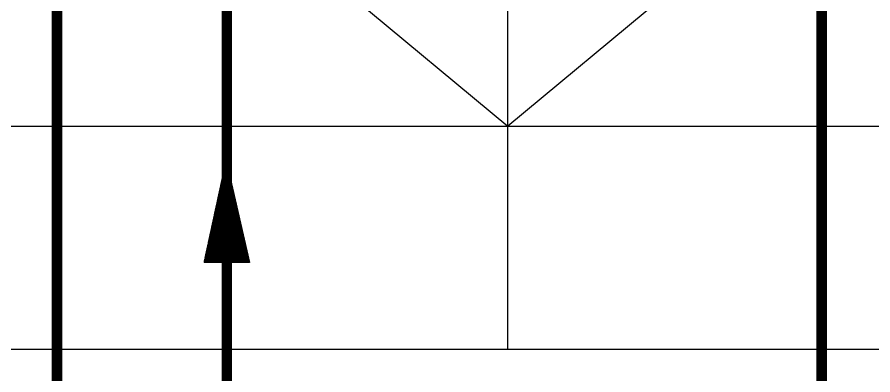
# Model space of a CAD drawing. Extents: x -22909.9 to -22897.8, y -4.7 to 4.1.
# Drawn here: x -22905.051 to -22903.843, y -0.137 to 0.369 of the extents above; entities that cross this region are included whole.
import ezdxf

# ---------------------------------------------------------------- set-up
doc = ezdxf.new("R2010")
doc.units = 0
doc.header["$MEASUREMENT"] = 0
doc.linetypes.add('DASHDOT', pattern=[1, 0.5, -0.25, 0, -0.25])
doc.layers.get('0').update_dxf_attribs({"linetype": 'CONTINUOUS'})
for name, color, linetype in [('CALOR', 1, 'CONTINUOUS'), ('DESCARGA', 5, 'CONTINUOUS'), ('DIB-018', 6, 'CONTINUOUS'), ('DIB-065', 4, 'CONTINUOUS')]:
    doc.layers.add(name, color=color, linetype=linetype)

# ---------------------------------------------------------------- blocks, each defined once
blk = doc.blocks.new('*X2')
at = {"color": 0}
for p, q in [((2.9894, 7.9559), (3.0049, 7.9714)), ((2.9898, 7.9573), (3.0047, 7.9721)), ((2.9903, 7.9586), (3.0045, 7.9728)), ((2.9907, 7.9599), (3.0043, 7.9735)), ((2.9912, 7.9612), (3.004, 7.9741)), ((2.9916, 7.9626), (3.0038, 7.9748)), ((2.992, 7.9639), (3.0036, 7.9755)), ((2.9925, 7.9652), (3.0034, 7.9761)), ((2.9929, 7.9665), (3.0032, 7.9768)), ((2.9934, 7.9679), (3.003, 7.9775)), ((2.9938, 7.9692), (3.0028, 7.9782)), ((2.9943, 7.9705), (3.0026, 7.9788)), ((2.9947, 7.9718), (3.0023, 7.9795)), ((2.9951, 7.9732), (3.0021, 7.9802)), ((2.9956, 7.9745), (3.0019, 7.9808)), ((2.996, 7.9758), (3.0017, 7.9815)), ((2.9965, 7.9771), (3.0015, 7.9822)), ((2.9969, 7.9785), (3.0013, 7.9829)), ((2.9973, 7.9798), (3.0011, 7.9835)), ((2.9978, 7.9811), (3.0009, 7.9842)), ((2.9982, 7.9824), (3.0006, 7.9849)), ((2.9987, 7.9838), (3.0004, 7.9855)), ((2.9991, 7.9851), (3.0002, 7.9862)), ((2.9996, 7.9864), (3, 7.9869)), ((2.9784, 7.9228), (3.0102, 7.9546)), ((2.9788, 7.9241), (3.01, 7.9553)), ((2.9792, 7.9255), (3.0098, 7.956)), ((2.9797, 7.9268), (3.0096, 7.9567)), ((2.9801, 7.9281), (3.0094, 7.9573)), ((2.9806, 7.9294), (3.0091, 7.958)), ((2.981, 7.9308), (3.0089, 7.9587)), ((2.9814, 7.9321), (3.0087, 7.9593)), ((2.9819, 7.9334), (3.0085, 7.96)), ((2.9823, 7.9347), (3.0083, 7.9607)), ((2.9828, 7.9361), (3.0081, 7.9614)), ((2.9832, 7.9374), (3.0079, 7.962)), ((2.9837, 7.9387), (3.0077, 7.9627)), ((2.9841, 7.94), (3.0074, 7.9634)), ((2.9845, 7.9414), (3.0072, 7.9641)), ((2.985, 7.9427), (3.007, 7.9647)), ((2.9854, 7.944), (3.0068, 7.9654)), ((2.9859, 7.9453), (3.0066, 7.9661)), ((2.9863, 7.9467), (3.0064, 7.9667)), ((2.9867, 7.948), (3.0062, 7.9674)), ((2.9872, 7.9493), (3.006, 7.9681)), ((2.9876, 7.9506), (3.0057, 7.9688)), ((2.9881, 7.952), (3.0055, 7.9694)), ((2.9885, 7.9533), (3.0053, 7.9701)), ((2.989, 7.9546), (3.0051, 7.9708)), ((2.9673, 7.8897), (3.0155, 7.9379)), ((2.9678, 7.891), (3.0153, 7.9385)), ((2.9682, 7.8923), (3.0151, 7.9392)), ((2.9686, 7.8936), (3.0149, 7.9399)), ((2.9691, 7.895), (3.0147, 7.9405)), ((2.9695, 7.8963), (3.0145, 7.9412)), ((2.97, 7.8976), (3.0142, 7.9419)), ((2.9704, 7.8989), (3.014, 7.9426)), ((2.9708, 7.9003), (3.0138, 7.9432)), ((2.9713, 7.9016), (3.0136, 7.9439)), ((2.9717, 7.9029), (3.0134, 7.9446)), ((2.9722, 7.9042), (3.0132, 7.9452)), ((2.9726, 7.9056), (3.013, 7.9459)), ((2.9731, 7.9069), (3.0128, 7.9466)), ((2.9735, 7.9082), (3.0125, 7.9473)), ((2.9739, 7.9095), (3.0123, 7.9479)), ((2.9744, 7.9109), (3.0121, 7.9486)), ((2.9748, 7.9122), (3.0119, 7.9493)), ((2.9753, 7.9135), (3.0117, 7.9499)), ((2.9757, 7.9148), (3.0115, 7.9506)), ((2.9761, 7.9162), (3.0113, 7.9513)), ((2.9766, 7.9175), (3.0111, 7.952)), ((2.977, 7.9188), (3.0108, 7.9526)), ((2.9775, 7.9201), (3.0106, 7.9533)), ((2.9779, 7.9215), (3.0104, 7.954)), ((2.9563, 7.8565), (3.0208, 7.9211)), ((2.9567, 7.8579), (3.0206, 7.9217)), ((2.9572, 7.8592), (3.0204, 7.9224)), ((2.9576, 7.8605), (3.0202, 7.9231)), ((2.958, 7.8618), (3.02, 7.9238)), ((2.9585, 7.8632), (3.0198, 7.9244)), ((2.9589, 7.8645), (3.0195, 7.9251)), ((2.9594, 7.8658), (3.0193, 7.9258)), ((2.9598, 7.8671), (3.0191, 7.9264)), ((2.9603, 7.8685), (3.0189, 7.9271)), ((2.9607, 7.8698), (3.0187, 7.9278)), ((2.9611, 7.8711), (3.0185, 7.9285)), ((2.9616, 7.8724), (3.0183, 7.9291)), ((2.962, 7.8738), (3.0181, 7.9298)), ((2.9625, 7.8751), (3.0178, 7.9305)), ((2.9629, 7.8764), (3.0176, 7.9311)), ((2.9633, 7.8777), (3.0174, 7.9318)), ((2.9638, 7.8791), (3.0172, 7.9325)), ((2.9642, 7.8804), (3.017, 7.9332)), ((2.9647, 7.8817), (3.0168, 7.9338)), ((2.9651, 7.883), (3.0166, 7.9345)), ((2.9656, 7.8844), (3.0164, 7.9352)), ((2.966, 7.8857), (3.0162, 7.9358)), ((2.9664, 7.887), (3.0159, 7.9365)), ((2.9669, 7.8883), (3.0157, 7.9372)), ((2.9452, 7.8234), (3.0261, 7.9043)), ((2.9457, 7.8247), (3.0259, 7.905)), ((2.9461, 7.826), (3.0257, 7.9056)), ((2.9466, 7.8274), (3.0255, 7.9063)), ((2.947, 7.8287), (3.0253, 7.907)), ((2.9474, 7.83), (3.0251, 7.9076)), ((2.9479, 7.8313), (3.0249, 7.9083)), ((2.9483, 7.8327), (3.0246, 7.909)), ((2.9488, 7.834), (3.0244, 7.9097)), ((2.9492, 7.8353), (3.0242, 7.9103)), ((2.9497, 7.8366), (3.024, 7.911)), ((2.9501, 7.838), (3.0238, 7.9117)), ((2.9505, 7.8393), (3.0236, 7.9123)), ((2.951, 7.8406), (3.0234, 7.913)), ((2.9514, 7.8419), (3.0232, 7.9137)), ((2.9519, 7.8433), (3.0229, 7.9144)), ((2.9523, 7.8446), (3.0227, 7.915)), ((2.9527, 7.8459), (3.0225, 7.9157)), ((2.9532, 7.8472), (3.0223, 7.9164)), ((2.9536, 7.8486), (3.0221, 7.917)), ((2.9541, 7.8499), (3.0219, 7.9177)), ((2.9545, 7.8512), (3.0217, 7.9184)), ((2.955, 7.8526), (3.0215, 7.9191)), ((2.9554, 7.8539), (3.0212, 7.9197)), ((2.9558, 7.8552), (3.021, 7.9204)), ((2.9342, 7.7903), (3.0314, 7.8875)), ((2.9346, 7.7916), (3.0312, 7.8882)), ((2.9351, 7.7929), (3.031, 7.8888)), ((2.9355, 7.7942), (3.0308, 7.8895)), ((2.936, 7.7956), (3.0306, 7.8902)), ((2.9364, 7.7969), (3.0304, 7.8909)), ((2.9368, 7.7982), (3.0302, 7.8915)), ((2.9373, 7.7995), (3.03, 7.8922)), ((2.9377, 7.8009), (3.0297, 7.8929)), ((2.9382, 7.8022), (3.0295, 7.8935)), ((2.9386, 7.8035), (3.0293, 7.8942)), ((2.9391, 7.8048), (3.0291, 7.8949)), ((2.9395, 7.8062), (3.0289, 7.8956)), ((2.9399, 7.8075), (3.0287, 7.8962)), ((2.9404, 7.8088), (3.0285, 7.8969)), ((2.9408, 7.8101), (3.0283, 7.8976)), ((2.9413, 7.8115), (3.028, 7.8982)), ((2.9417, 7.8128), (3.0278, 7.8989)), ((2.9421, 7.8141), (3.0276, 7.8996)), ((2.9426, 7.8154), (3.0274, 7.9003)), ((2.943, 7.8168), (3.0272, 7.9009)), ((2.9435, 7.8181), (3.027, 7.9016)), ((2.9439, 7.8194), (3.0268, 7.9023)), ((2.9444, 7.8207), (3.0266, 7.9029)), ((2.9448, 7.8221), (3.0263, 7.9036)), ((2.9332, 7.7866), (3.0321, 7.8855)), ((2.9333, 7.7876), (3.0319, 7.8862)), ((2.9338, 7.7889), (3.0317, 7.8868)), ((2.9341, 7.7866), (3.0323, 7.8848)), ((2.935, 7.7866), (3.0325, 7.8841)), ((2.9359, 7.7866), (3.0327, 7.8835)), ((2.9368, 7.7866), (3.0329, 7.8828)), ((2.9377, 7.7866), (3.0331, 7.8821)), ((2.9385, 7.7866), (3.0334, 7.8815)), ((2.9394, 7.7866), (3.0336, 7.8808)), ((2.9403, 7.7866), (3.0338, 7.8801)), ((2.9412, 7.7866), (3.034, 7.8794)), ((2.9421, 7.7866), (3.0342, 7.8788)), ((2.943, 7.7866), (3.0344, 7.8781)), ((2.9438, 7.7866), (3.0346, 7.8774)), ((2.9447, 7.7866), (3.0348, 7.8768)), ((2.9456, 7.7866), (3.0351, 7.8761)), ((2.9465, 7.7866), (3.0353, 7.8754)), ((2.9474, 7.7866), (3.0355, 7.8747)), ((2.9483, 7.7866), (3.0357, 7.8741)), ((2.9491, 7.7866), (3.0359, 7.8734)), ((2.95, 7.7866), (3.0361, 7.8727)), ((2.9509, 7.7866), (3.0363, 7.8721)), ((2.9518, 7.7866), (3.0365, 7.8714)), ((2.9527, 7.7866), (3.0367, 7.8707)), ((2.9536, 7.7866), (3.037, 7.87)), ((2.9544, 7.7866), (3.0372, 7.8694)), ((2.9553, 7.7866), (3.0374, 7.8687)), ((2.9562, 7.7866), (3.0376, 7.868)), ((2.9571, 7.7866), (3.0378, 7.8674)), ((2.958, 7.7866), (3.038, 7.8667)), ((2.9589, 7.7866), (3.0382, 7.866)), ((2.9598, 7.7866), (3.0384, 7.8653)), ((2.9606, 7.7866), (3.0387, 7.8647)), ((2.9615, 7.7866), (3.0389, 7.864)), ((2.9624, 7.7866), (3.0391, 7.8633)), ((2.9633, 7.7866), (3.0393, 7.8627)), ((2.9642, 7.7866), (3.0395, 7.862)), ((2.9651, 7.7866), (3.0397, 7.8613)), ((2.9659, 7.7866), (3.0399, 7.8606)), ((2.9668, 7.7866), (3.0401, 7.86)), ((2.9677, 7.7866), (3.0404, 7.8593)), ((2.9686, 7.7866), (3.0406, 7.8586)), ((2.9695, 7.7866), (3.0408, 7.8579)), ((2.9704, 7.7866), (3.041, 7.8573)), ((2.9712, 7.7866), (3.0412, 7.8566)), ((2.9721, 7.7866), (3.0414, 7.8559)), ((2.973, 7.7866), (3.0416, 7.8553)), ((2.9739, 7.7866), (3.0418, 7.8546)), ((2.9748, 7.7866), (3.0421, 7.8539)), ((2.9757, 7.7866), (3.0423, 7.8532)), ((2.9765, 7.7866), (3.0425, 7.8526)), ((2.9774, 7.7866), (3.0427, 7.8519)), ((2.9783, 7.7866), (3.0429, 7.8512)), ((2.9792, 7.7866), (3.0431, 7.8506)), ((2.9801, 7.7866), (3.0433, 7.8499)), ((2.981, 7.7866), (3.0435, 7.8492)), ((2.9818, 7.7866), (3.0438, 7.8485)), ((2.9827, 7.7866), (3.044, 7.8479)), ((2.9836, 7.7866), (3.0442, 7.8472)), ((2.9845, 7.7866), (3.0444, 7.8465)), ((2.9854, 7.7866), (3.0446, 7.8459)), ((2.9863, 7.7866), (3.0448, 7.8452)), ((2.9872, 7.7866), (3.045, 7.8445)), ((2.988, 7.7866), (3.0452, 7.8438)), ((2.9889, 7.7866), (3.0455, 7.8432)), ((2.9898, 7.7866), (3.0457, 7.8425)), ((2.9907, 7.7866), (3.0459, 7.8418)), ((2.9916, 7.7866), (3.0461, 7.8412)), ((2.9925, 7.7866), (3.0463, 7.8405)), ((2.9933, 7.7866), (3.0465, 7.8398)), ((2.9942, 7.7866), (3.0467, 7.8391)), ((2.9951, 7.7866), (3.0469, 7.8385)), ((2.996, 7.7866), (3.0472, 7.8378)), ((2.9969, 7.7866), (3.0474, 7.8371)), ((2.9978, 7.7866), (3.0476, 7.8365)), ((2.9986, 7.7866), (3.0478, 7.8358)), ((2.9995, 7.7866), (3.048, 7.8351)), ((3.0004, 7.7866), (3.0482, 7.8344)), ((3.0013, 7.7866), (3.0484, 7.8338)), ((3.0022, 7.7866), (3.0486, 7.8331)), ((3.0031, 7.7866), (3.0489, 7.8324)), ((3.0039, 7.7866), (3.0491, 7.8318)), ((3.0048, 7.7866), (3.0493, 7.8311)), ((3.0057, 7.7866), (3.0495, 7.8304)), ((3.0066, 7.7866), (3.0497, 7.8297)), ((3.0075, 7.7866), (3.0499, 7.8291)), ((3.0084, 7.7866), (3.0501, 7.8284)), ((3.0092, 7.7866), (3.0503, 7.8277)), ((3.0101, 7.7866), (3.0506, 7.8271)), ((3.011, 7.7866), (3.0508, 7.8264)), ((3.0119, 7.7866), (3.051, 7.8257)), ((3.0128, 7.7866), (3.0512, 7.825)), ((3.0137, 7.7866), (3.0514, 7.8244)), ((3.0146, 7.7866), (3.0516, 7.8237)), ((3.0154, 7.7866), (3.0518, 7.823)), ((3.0163, 7.7866), (3.052, 7.8224)), ((3.0172, 7.7866), (3.0523, 7.8217)), ((3.0181, 7.7866), (3.0525, 7.821)), ((3.019, 7.7866), (3.0527, 7.8203)), ((3.0199, 7.7866), (3.0529, 7.8197)), ((3.0207, 7.7866), (3.0531, 7.819)), ((3.0216, 7.7866), (3.0533, 7.8183)), ((3.0225, 7.7866), (3.0535, 7.8177)), ((3.0234, 7.7866), (3.0537, 7.817)), ((3.0243, 7.7866), (3.054, 7.8163)), ((3.0252, 7.7866), (3.0542, 7.8156)), ((3.026, 7.7866), (3.0544, 7.815)), ((3.0269, 7.7866), (3.0546, 7.8143)), ((3.0278, 7.7866), (3.0548, 7.8136)), ((3.0287, 7.7866), (3.055, 7.813)), ((3.0296, 7.7866), (3.0552, 7.8123)), ((3.0305, 7.7866), (3.0554, 7.8116)), ((3.0313, 7.7866), (3.0556, 7.8109)), ((3.0322, 7.7866), (3.0559, 7.8103)), ((3.0331, 7.7866), (3.0561, 7.8096)), ((3.034, 7.7866), (3.0563, 7.8089)), ((3.0349, 7.7866), (3.0565, 7.8083)), ((3.0358, 7.7866), (3.0567, 7.8076)), ((3.0366, 7.7866), (3.0569, 7.8069)), ((3.0375, 7.7866), (3.0571, 7.8062)), ((3.0384, 7.7866), (3.0573, 7.8056)), ((3.0393, 7.7866), (3.0576, 7.8049)), ((3.0402, 7.7866), (3.0578, 7.8042)), ((3.0411, 7.7866), (3.058, 7.8036)), ((3.042, 7.7866), (3.0582, 7.8029)), ((3.0428, 7.7866), (3.0584, 7.8022)), ((3.0437, 7.7866), (3.0586, 7.8015)), ((3.0446, 7.7866), (3.0588, 7.8009)), ((3.0455, 7.7866), (3.059, 7.8002)), ((3.0464, 7.7866), (3.0593, 7.7995)), ((3.0473, 7.7866), (3.0595, 7.7989)), ((3.0481, 7.7866), (3.0597, 7.7982)), ((3.049, 7.7866), (3.0599, 7.7975)), ((3.0499, 7.7866), (3.0601, 7.7968)), ((3.0508, 7.7866), (3.0603, 7.7962)), ((3.0517, 7.7866), (3.0605, 7.7955)), ((3.0526, 7.7866), (3.0607, 7.7948)), ((3.0534, 7.7866), (3.061, 7.7942)), ((3.0543, 7.7866), (3.0612, 7.7935)), ((3.0552, 7.7866), (3.0614, 7.7928)), ((3.0561, 7.7866), (3.0616, 7.7921)), ((3.057, 7.7866), (3.0618, 7.7915)), ((3.0579, 7.7866), (3.062, 7.7908)), ((3.0587, 7.7866), (3.0622, 7.7901)), ((3.0596, 7.7866), (3.0624, 7.7895)), ((3.0605, 7.7866), (3.0627, 7.7888)), ((3.0614, 7.7866), (3.0629, 7.7881)), ((3.0623, 7.7866), (3.0631, 7.7874)), ((3.0632, 7.7866), (3.0633, 7.7868))]:
    blk.add_line(p, q, dxfattribs=at)
blk = doc.blocks.new('FLECHA')
for p, q in [((0.0079, 0.0975), (-0.0403, -0.047)), ((0.0079, 0.0975), (0.0536, -0.047)), ((-0.0403, -0.047), (0.0536, -0.047))]:
    blk.add_line(p, q)
at = {"xscale": 0.7200000000000001, "yscale": 0.7200000000000001, "zscale": 0.7200000000000001}
blk.add_blockref('*X2', (-2.152, -5.6534), dxfattribs=at)

msp = doc.modelspace()

# ---------------------------------------------------------------- linework, layer by layer
at = {"layer": 'CALOR', "const_width": 0.015}
msp.add_lwpolyline([(-22904.7548, 1.2067), (-22904.7548, -0.4787), (-22904.0356, -0.4787)], dxfattribs=at)
at = {"layer": 'DESCARGA', "const_width": 0.015}
for points in [[(-22905.1163, 0.5265), (-22904.9944, 0.5265), (-22904.9944, -2.0642)], [(-22904.0373, 0.5265), (-22903.9153, 0.5265), (-22903.9153, -2.0642)]]:
    msp.add_lwpolyline(points, dxfattribs=at)
at = {"layer": 'DIB-018', "linetype": 'DASHDOT'}
for p in [(-22905.4383, 1.1145), (-22903.2783, 1.1145)]:
    msp.add_line(p, (-22904.3583, 0.2145), dxfattribs=at)
at = {"layer": 'DIB-018'}
msp.add_line((-22907.879, 0.2145), (-22900.5423, 0.2145), dxfattribs=at)
at = {"layer": 'DIB-065'}
for p, q in [((-22904.3583, -0.1005), (-22904.3583, 1.4295)), ((-22906.5183, -0.1005), (-22901.5413, -0.1005))]:
    msp.add_line(p, q, dxfattribs=at)

# ---------------------------------------------------------------- block references
at = {"layer": 'CALOR', "xscale": 0.68150828351065, "yscale": -0.99749545071865, "zscale": 0.68150828351065, "rotation": 180}
msp.add_blockref('FLECHA', (-22904.7503, 0.0689), dxfattribs=at)

doc.saveas('drawing.dxf')
